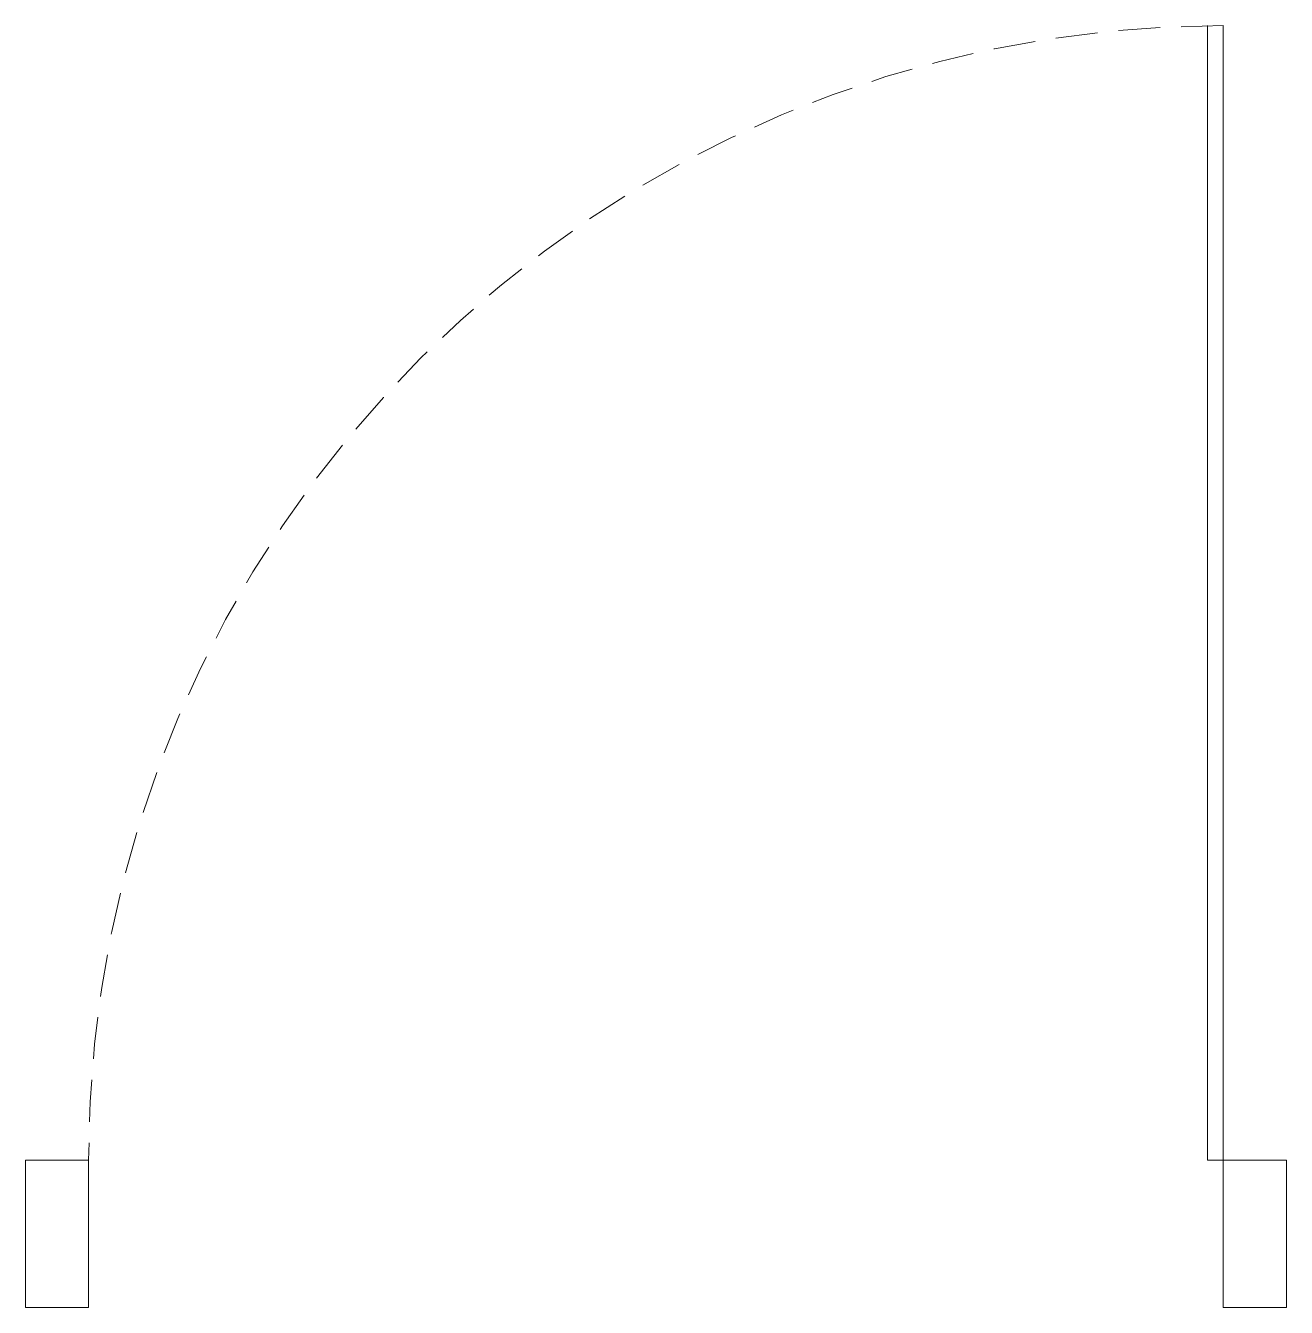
# Model space of a CAD drawing. Header units: inches. Extents: x 152.5 to 182.5, y 457 to 487.5.
import ezdxf

# ---------------------------------------------------------------- set-up
doc = ezdxf.new("R2010")
doc.units = ezdxf.units.IN
doc.header["$MEASUREMENT"] = 0
doc.linetypes.add('DASHEDX2', pattern=[1.5, 1, -0.5])
doc.layers.add('A201-Floorplan-2nd-floor', color=7, linetype='Continuous', lineweight=9)

msp = doc.modelspace()

# ---------------------------------------------------------------- linework, layer by layer
at = {"layer": 'A201-Floorplan-2nd-floor', "lineweight": 5}
for p, q in [((180.61, 487.54), (180.61, 460.54)), ((180.985, 487.54), (180.985, 460.54)), ((152.485, 460.54), (153.985, 460.54)), ((152.485, 457.04), (152.485, 460.54)), ((153.985, 460.54), (153.985, 457.04)), ((180.61, 460.54), (180.985, 460.54)), ((180.985, 460.54), (182.485, 460.54)), ((180.985, 457.04), (180.985, 460.54)), ((182.485, 460.54), (182.485, 457.04)), ((153.985, 457.04), (152.485, 457.04)), ((182.485, 457.04), (180.985, 457.04))]:
    msp.add_line(p, q, dxfattribs=at)
at = {"layer": 'A201-Floorplan-2nd-floor', "linetype": 'DASHEDX2', "lineweight": 5}
msp.add_arc((180.985, 460.54), 27, 90, 180, dxfattribs=at)

doc.saveas('drawing.dxf')
